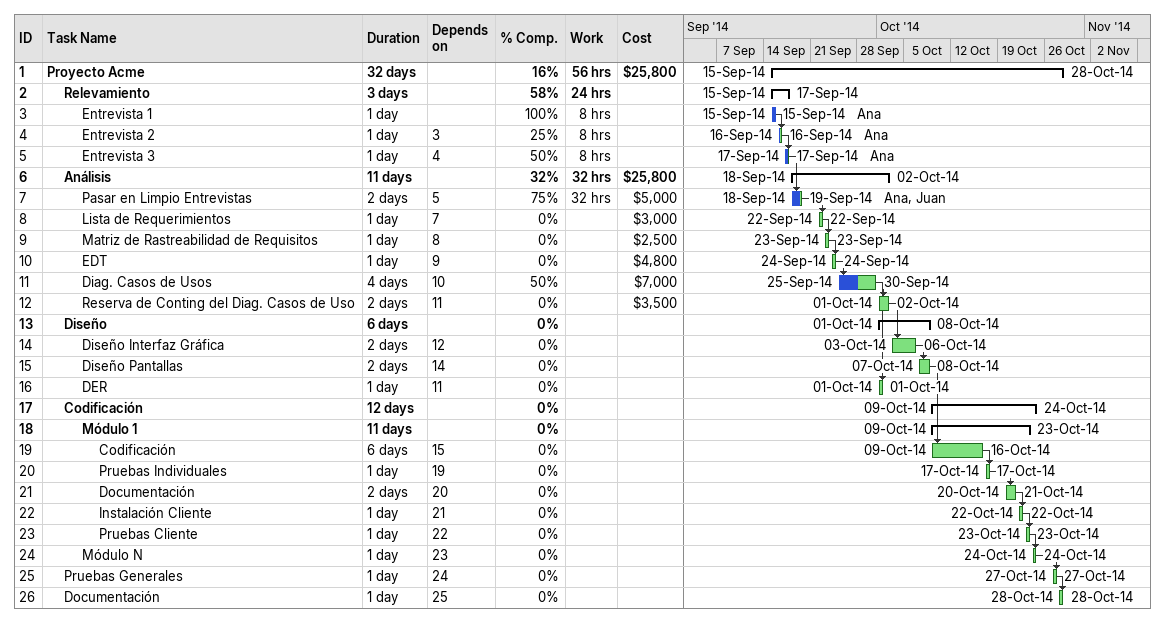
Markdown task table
| ID | Level | Task | Duration | Start | Finish | Predecessors | Resources | % complete | Work (h) | Cost ($) |
|---|---|---|---|---|---|---|---|---|---|---|
| 1 | 1 | **Proyecto Acme** | 32d | 2014-09-15 | 2014-10-28 |  |  | 16 | 56 | 25800 |
| 2 | 2 | **Relevamiento** | 3d | 2014-09-15 | 2014-09-17 |  |  | 58 | 24 |  |
| 3 | 3 | Entrevista 1 | 1d | 2014-09-15 | 2014-09-15 |  | Ana | 100 | 8 |  |
| 4 | 3 | Entrevista 2 | 1d | 2014-09-16 | 2014-09-16 | 3 | Ana | 25 | 8 |  |
| 5 | 3 | Entrevista 3 | 1d | 2014-09-17 | 2014-09-17 | 4 | Ana | 50 | 8 |  |
| 6 | 2 | **Análisis** | 11d | 2014-09-18 | 2014-10-02 |  |  | 32 | 32 | 25800 |
| 7 | 3 | Pasar en Limpio Entrevistas | 2d | 2014-09-18 | 2014-09-19 | 5 | Ana, Juan | 75 | 32 | 5000 |
| 8 | 3 | Lista de Requerimientos | 1d | 2014-09-22 | 2014-09-22 | 7 |  | 0 |  | 3000 |
| 9 | 3 | Matriz de Rastreabilidad de Requisitos | 1d | 2014-09-23 | 2014-09-23 | 8 |  | 0 |  | 2500 |
| 10 | 3 | EDT | 1d | 2014-09-24 | 2014-09-24 | 9 |  | 0 |  | 4800 |
| 11 | 3 | Diag. Casos de Usos | 4d | 2014-09-25 | 2014-09-30 | 10 |  | 50 |  | 7000 |
| 12 | 3 | Reserva de Conting del Diag. Casos de Uso | 2d | 2014-10-01 | 2014-10-02 | 11 |  | 0 |  | 3500 |
| 13 | 2 | **Diseño** | 6d | 2014-10-01 | 2014-10-08 |  |  | 0 |  |  |
| 14 | 3 | Diseño Interfaz Gráfica | 2d | 2014-10-03 | 2014-10-06 | 12 |  | 0 |  |  |
| 15 | 3 | Diseño Pantallas | 2d | 2014-10-07 | 2014-10-08 | 14 |  | 0 |  |  |
| 16 | 3 | DER | 1d | 2014-10-01 | 2014-10-01 | 11 |  | 0 |  |  |
| 17 | 2 | **Codificación** | 12d | 2014-10-09 | 2014-10-24 |  |  | 0 |  |  |
| 18 | 3 | **Módulo 1** | 11d | 2014-10-09 | 2014-10-23 |  |  | 0 |  |  |
| 19 | 4 | Codificación | 6d | 2014-10-09 | 2014-10-16 | 15 |  | 0 |  |  |
| 20 | 4 | Pruebas Individuales | 1d | 2014-10-17 | 2014-10-17 | 19 |  | 0 |  |  |
| 21 | 4 | Documentación | 2d | 2014-10-20 | 2014-10-21 | 20 |  | 0 |  |  |
| 22 | 4 | Instalación Cliente | 1d | 2014-10-22 | 2014-10-22 | 21 |  | 0 |  |  |
| 23 | 4 | Pruebas Cliente | 1d | 2014-10-23 | 2014-10-23 | 22 |  | 0 |  |  |
| 24 | 3 | Módulo N | 1d | 2014-10-24 | 2014-10-24 | 23 |  | 0 |  |  |
| 25 | 2 | Pruebas Generales | 1d | 2014-10-27 | 2014-10-27 | 24 |  | 0 |  |  |
| 26 | 2 | Documentación | 1d | 2014-10-28 | 2014-10-28 | 25 |  | 0 |  |  |
